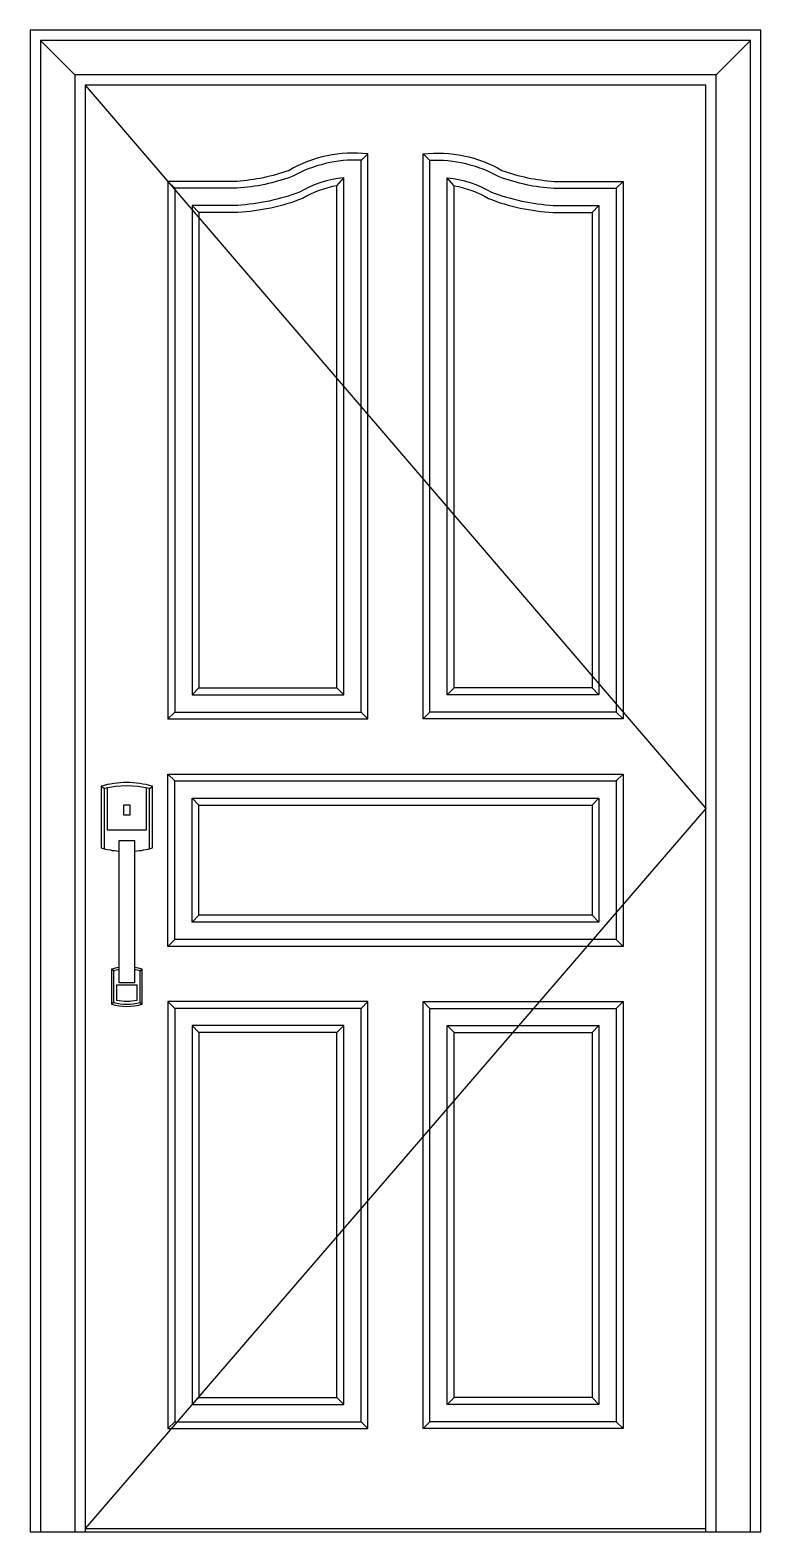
# Model space of a CAD drawing. Header units: metres. Extents: x -4522 to -3462, y 4 to 2184.
import ezdxf

# ---------------------------------------------------------------- set-up
doc = ezdxf.new("R2010")
doc.units = ezdxf.units.M
for name, color, linetype in [('2', 2, 'Continuous'), ('3', 3, 'Continuous'), ('4', 4, 'Continuous'), ('7', 7, 'Continuous')]:
    doc.layers.add(name, color=color, linetype=linetype)

msp = doc.modelspace()

# ---------------------------------------------------------------- linework, layer by layer
at = {"layer": '2'}
msp.add_line((-4522.11, 3.92), (-3462.11, 3.92), dxfattribs=at)
at = {"layer": '3'}
for p, q in [((-4457.11, 2118.92), (-4507.11, 2168.92)), ((-3527.11, 2118.92), (-3477.11, 2168.92)), ((-4032.11, 2004.29), (-4042.11, 1994.39)), ((-3952.11, 2004.29), (-3942.11, 1994.39)), ((-4312.11, 1954.29), (-4322.11, 1964.29)), ((-4077.11, 1958), (-4067.11, 1969.47)), ((-3907.11, 1958), (-3917.11, 1969.47)), ((-3672.11, 1954.29), (-3662.11, 1964.29)), ((-4277.11, 1919.29), (-4287.11, 1929.29)), ((-3707.11, 1919.29), (-3697.11, 1929.29)), ((-4277.11, 1228.94), (-4287.11, 1218.94)), ((-4067.11, 1218.94), (-4077.11, 1228.94)), ((-3917.11, 1218.94), (-3907.11, 1228.94)), ((-3707.11, 1228.94), (-3697.11, 1218.94)), ((-4312.11, 1193.94), (-4322.11, 1183.94)), ((-4042.11, 1193.94), (-4032.11, 1183.94)), ((-3942.11, 1193.94), (-3952.11, 1183.94)), ((-3672.11, 1193.94), (-3662.11, 1183.94)), ((-4312.11, 1093.94), (-4322.11, 1103.94)), ((-3672.11, 1093.94), (-3662.11, 1103.94)), ((-4414.63, 1082.94), (-4419.11, 1086.38)), ((-4348.94, 1082.94), (-4344.46, 1086.38)), ((-4277.11, 1058.94), (-4287.11, 1068.94)), ((-3707.11, 1058.94), (-3697.11, 1068.94)), ((-4277.11, 898.94), (-4287.11, 888.94)), ((-3707.11, 898.94), (-3697.11, 888.94)), ((-4312.11, 863.94), (-4322.11, 853.94)), ((-3672.11, 863.94), (-3662.11, 853.94)), ((-4401.2, 818.4), (-4404.18, 820.7)), ((-4362.38, 818.4), (-4359.39, 820.7)), ((-4401.2, 772.23), (-4404.18, 769.93)), ((-4362.38, 772.23), (-4359.39, 769.93)), ((-4312.11, 763.94), (-4322.11, 773.94)), ((-4042.11, 763.94), (-4032.11, 773.94)), ((-3942.11, 763.94), (-3952.11, 773.94)), ((-3672.11, 763.94), (-3662.11, 773.94)), ((-4277.11, 728.94), (-4287.11, 738.94)), ((-4077.11, 728.94), (-4067.11, 738.94)), ((-3907.11, 728.94), (-3917.11, 738.94)), ((-3707.11, 728.94), (-3697.11, 738.94)), ((-4277.11, 198.92), (-4287.11, 188.92)), ((-4067.11, 188.92), (-4077.11, 198.92)), ((-3917.11, 188.92), (-3907.11, 198.92)), ((-3707.11, 198.92), (-3697.11, 188.92)), ((-4312.11, 163.92), (-4322.11, 153.92)), ((-4042.11, 163.92), (-4032.11, 153.92)), ((-3942.11, 163.92), (-3952.11, 153.92)), ((-3672.11, 163.92), (-3662.11, 153.92)), ((-4442.11, 8.92), (-3542.11, 8.92))]:
    msp.add_line(p, q, dxfattribs=at)
for points in [[(-3477.11, 3.92), (-3477.11, 2168.92), (-4507.11, 2168.92), (-4507.11, 3.92)], [(-3527.11, 3.92), (-3527.11, 2118.92), (-4457.11, 2118.92), (-4457.11, 3.92)], [(-4442.11, 2103.92), (-3542.11, 1053.92), (-4442.11, 8.92)], [(-4410.15, 1083.99), (-4410.15, 1023.27), (-4353.42, 1023.27), (-4353.42, 1083.99)]]:
    msp.add_lwpolyline(points, dxfattribs=at)
for points in [[(-4221.79, 1954.29), (-4312.11, 1954.29), (-4312.11, 1193.94), (-4042.11, 1193.94), (-4042.11, 1995.02, 0.14), (-4142.16, 1971.11, -0.07)], [(-3762.44, 1954.29), (-3672.11, 1954.29), (-3672.11, 1193.94), (-3942.11, 1193.94), (-3942.11, 1995.02, -0.14), (-3842.06, 1971.11, 0.07)], [(-4221, 1929.29), (-4287.11, 1929.29), (-4287.11, 1218.94), (-4067.11, 1218.94), (-4067.11, 1969.47, 0.11), (-4131.45, 1948.42, -0.07)], [(-3763.22, 1929.29), (-3697.11, 1929.29), (-3697.11, 1218.94), (-3917.11, 1218.94), (-3917.11, 1969.47, -0.11), (-3852.77, 1948.42, 0.07)], [(-4366.85, 797.55), (-4396.72, 797.55), (-4396.72, 775.81, 0.1), (-4366.85, 775.81), (-4366.85, 797.55)]]:
    msp.add_lwpolyline(points, format="xyb", close=True, dxfattribs=at)
for points in [[(-3672.11, 1093.94), (-3672.11, 863.94), (-4312.11, 863.94), (-4312.11, 1093.94)], [(-3697.11, 1068.94), (-3697.11, 888.94), (-4287.11, 888.94), (-4287.11, 1068.94)], [(-4312.11, 163.92), (-4042.11, 163.92), (-4042.11, 763.94), (-4312.11, 763.94)], [(-3672.11, 163.92), (-3942.11, 163.92), (-3942.11, 763.94), (-3672.11, 763.94)], [(-4287.11, 188.92), (-4067.11, 188.92), (-4067.11, 738.94), (-4287.11, 738.94)], [(-3697.11, 188.92), (-3917.11, 188.92), (-3917.11, 738.94), (-3697.11, 738.94)]]:
    msp.add_lwpolyline(points, close=True, dxfattribs=at)
for points in [[(-4348.94, 995.62), (-4348.94, 1082.94, 0.12), (-4414.63, 1082.94), (-4414.63, 995.62)], [(-4392.98, 820, 0.03), (-4401.2, 818.4), (-4401.2, 772.23, 0.12), (-4362.38, 772.23), (-4362.38, 818.4, 0.03), (-4370.59, 820)]]:
    msp.add_lwpolyline(points, format="xyb", dxfattribs=at)
at = {"layer": '4'}
msp.add_lwpolyline([(-3462.11, 3.92), (-3462.11, 2183.92), (-4522.11, 2183.92), (-4522.11, 3.92)], dxfattribs=at)
at = {"layer": '7'}
msp.add_lwpolyline([(-3542.11, 3.92), (-3542.11, 2103.92), (-4442.11, 2103.92), (-4442.11, 3.92)], dxfattribs=at)
for points in [[(-4222.11, 1964.29), (-4322.11, 1964.29), (-4322.11, 1183.94), (-4032.11, 1183.94), (-4032.11, 2004.29, 0.16), (-4146.38, 1980.21, -0.07), (-4222.11, 1964.29)], [(-3762.11, 1964.29), (-3662.11, 1964.29), (-3662.11, 1183.94), (-3952.11, 1183.94), (-3952.11, 2004.29, -0.16), (-3837.84, 1980.21, 0.07), (-3762.11, 1964.29)], [(-4370.59, 992.13, 0.05), (-4344.46, 996.8), (-4344.46, 1086.38, 0.14), (-4419.11, 1086.38), (-4419.11, 996.8, 0.05), (-4392.98, 992.13, 0.05)], [(-4392.98, 823.01, 0.03), (-4404.18, 820.7), (-4404.18, 769.93, 0.14), (-4359.39, 769.93), (-4359.39, 820.7, 0.03), (-4370.59, 823.01)]]:
    msp.add_lwpolyline(points, format="xyb", dxfattribs=at)
for points in [[(-4220.69, 1919.29), (-4277.11, 1919.29), (-4277.11, 1228.94), (-4077.11, 1228.94), (-4077.11, 1958, 0.09), (-4127.1, 1939.37, -0.08)], [(-3763.53, 1919.29), (-3707.11, 1919.29), (-3707.11, 1228.94), (-3907.11, 1228.94), (-3907.11, 1958, -0.09), (-3857.12, 1939.37, 0.08)]]:
    msp.add_lwpolyline(points, format="xyb", close=True, dxfattribs=at)
for points in [[(-3662.11, 1103.94), (-3662.11, 853.94), (-4322.11, 853.94), (-4322.11, 1103.94)], [(-4386.7, 1044.62), (-4376.87, 1044.62), (-4376.87, 1058.66), (-4386.7, 1058.66)], [(-3707.11, 1058.94), (-3707.11, 898.94), (-4277.11, 898.94), (-4277.11, 1058.94)], [(-4392.98, 801.09), (-4392.98, 1007.36), (-4370.59, 1007.36), (-4370.59, 801.09)], [(-4322.11, 153.92), (-4032.11, 153.92), (-4032.11, 773.94), (-4322.11, 773.94)], [(-3662.11, 153.92), (-3952.11, 153.92), (-3952.11, 773.94), (-3662.11, 773.94)], [(-4277.11, 198.92), (-4077.11, 198.92), (-4077.11, 728.94), (-4277.11, 728.94)], [(-3707.11, 198.92), (-3907.11, 198.92), (-3907.11, 728.94), (-3707.11, 728.94)]]:
    msp.add_lwpolyline(points, close=True, dxfattribs=at)

doc.saveas('drawing.dxf')
